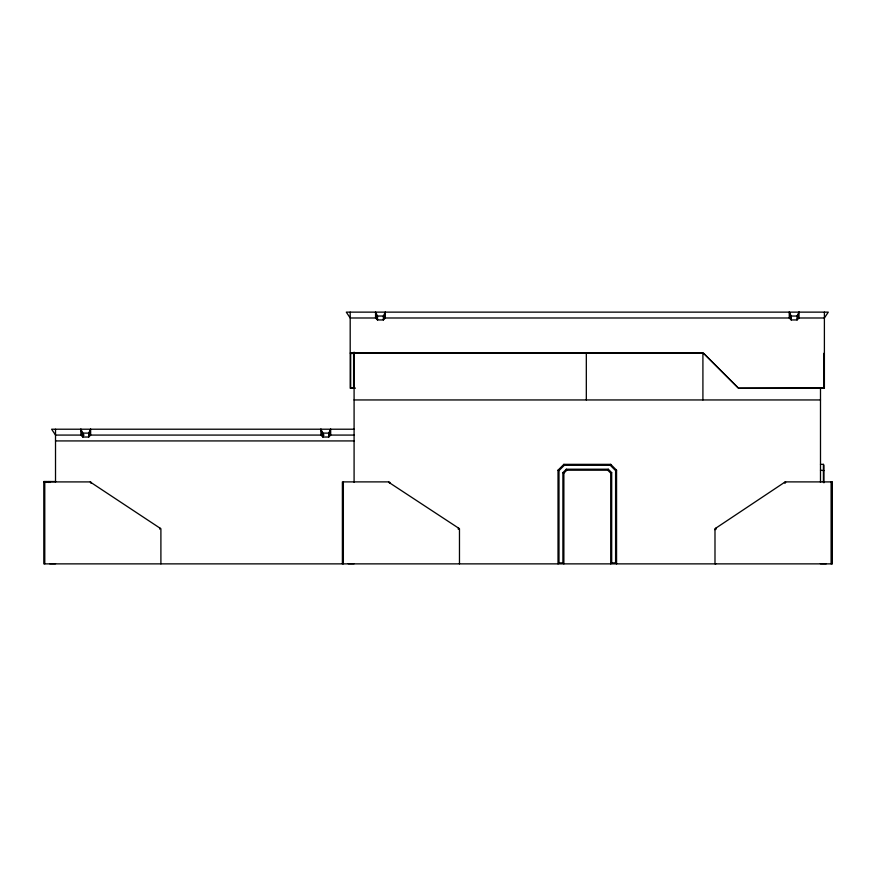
<?xml version="1.0" encoding="UTF-8"?>
<svg xmlns="http://www.w3.org/2000/svg" width="876" height="876" viewBox="0 0 876 876"><rect width="100%" height="100%" fill="white"/><g stroke="black" fill="none" stroke-linecap="round" stroke-linejoin="round"><path stroke-width="1.31" d="M49.603 481.767L49.603 482.282M55.517 482.15L55.517 429.218M90.644 429.218L88.695 433.116L88.695 437.025L90.644 435.076L90.644 429.218L88.695 437.025L82.837 437.025L80.888 435.076L80.888 429.218L82.837 433.116L82.837 437.025L80.888 429.218M330.679 429.218L328.73 433.116L328.73 437.025L330.679 435.076L330.679 429.218L328.73 437.025L322.872 437.025L320.923 435.076L320.923 429.218L322.872 433.116L322.872 437.025L320.923 429.218M385.32 312.13L383.37 316.039L383.37 319.937L385.32 317.988L385.32 312.13L383.37 319.937L377.512 319.937L375.563 317.988L375.563 312.13L377.512 316.039L377.512 319.937L375.563 312.13M799.022 312.13L797.072 316.039L797.072 319.937L799.022 317.988L799.022 312.13L797.072 319.937L791.214 319.937L789.265 317.988L789.265 312.13L791.214 316.039L791.214 319.937L789.265 312.13M388.659 482.227L459.473 528.721L459.473 563.848M610.309 465.32L610.714 464.346L616.562 470.204L616.562 563.87L615.587 562.896L615.587 470.598L610.309 465.32L564.275 465.32L558.997 470.598L558.997 562.896L558.023 563.87L558.023 470.204L563.87 464.346L610.714 464.346M607.78 470.204L608.273 469.218L611.689 472.635L611.689 562.896L610.714 563.87L610.714 473.128L607.78 470.204L566.805 470.204L563.87 473.128L563.87 563.87L562.896 562.896L562.896 472.635L566.312 469.218L608.273 469.218M714.991 529.695L715.802 528.184L716.349 528.995M90.918 483.256L91.454 482.446M159.552 529.016L160.089 528.206M389.491 483.245L390.028 482.424M458.115 528.995L458.663 528.184M458.75 528.622L459.177 529.213M703.746 353.455L738.183 387.893M716.064 563.684L715.396 563.706M610.714 473.128L611.689 472.635M90.25 482.019L160.899 528.743L160.899 563.87M615.587 470.598L616.562 470.204M377.512 316.039L383.37 316.039M791.214 316.039L797.072 316.039M376.154 317.988L350.192 317.988L346.283 312.13L828.302 312.13L824.393 317.988L798.43 317.988M384.356 317.988L790.229 317.988M350.192 353.116L703.406 353.116L738.534 388.232L824.393 388.232L824.393 312.13M350.674 353.455L353.608 353.455M350.674 387.718L353.608 387.718M823.911 387.718L820.976 388.232M350.674 387.991L355.021 387.991M823.911 387.991L739.015 388.232M355.021 388.232L350.192 388.232L350.192 312.13M354.09 399.949L820.494 399.949M354.09 429.218L51.618 429.218L55.517 435.076L84.151 435.076M82.837 433.116L88.695 433.116M322.872 433.116L328.73 433.116M89.604 435.076L324.098 435.076M329.551 435.076L354.09 435.076M55.517 440.924L354.09 440.924M820.494 464.346L823.418 464.346L823.911 465.32L823.911 482.818M820.494 470.204L823.911 470.598M55.67 481.526L43.8 481.526L43.811 563.87L832.2 563.87L832.2 481.91L785.246 481.888L714.991 528.721L714.991 563.848M43.811 481.91L90.644 481.91M389.218 481.888L342.385 481.888L342.385 563.848M44.775 482.074L48.684 482.074M558.997 562.896L562.896 562.896M611.689 562.896L615.587 562.896M826.276 563.728L820.363 563.695M785.29 482.709L785.115 482.096L785.728 482.249M558.023 470.204L558.997 470.598M562.896 472.635L563.87 473.128M784.436 482.424L784.973 483.245M566.312 469.218L566.805 470.204M563.87 464.346L564.275 465.32M832.08 481.888L832.08 563.848M831.105 481.888L831.105 563.848M823.911 353.28L823.911 388.232M823.418 464.346L823.418 482.413M820.494 387.652L820.494 482.413M702.913 399.949L702.913 352.864L350.674 353.116M586.318 353.116L586.318 399.949M354.09 352.141L354.09 482.271M354.134 563.684L348.221 563.684M353.608 388.232L353.608 353.28L350.674 353.28L350.674 388.232M343.359 481.888L343.359 563.848M55.56 563.706L49.647 563.706M50.063 481.526L50.063 482.501M48.684 481.526L48.684 482.501M46.154 481.526L46.154 482.501M44.775 481.526L44.785 563.87"/></g></svg>
